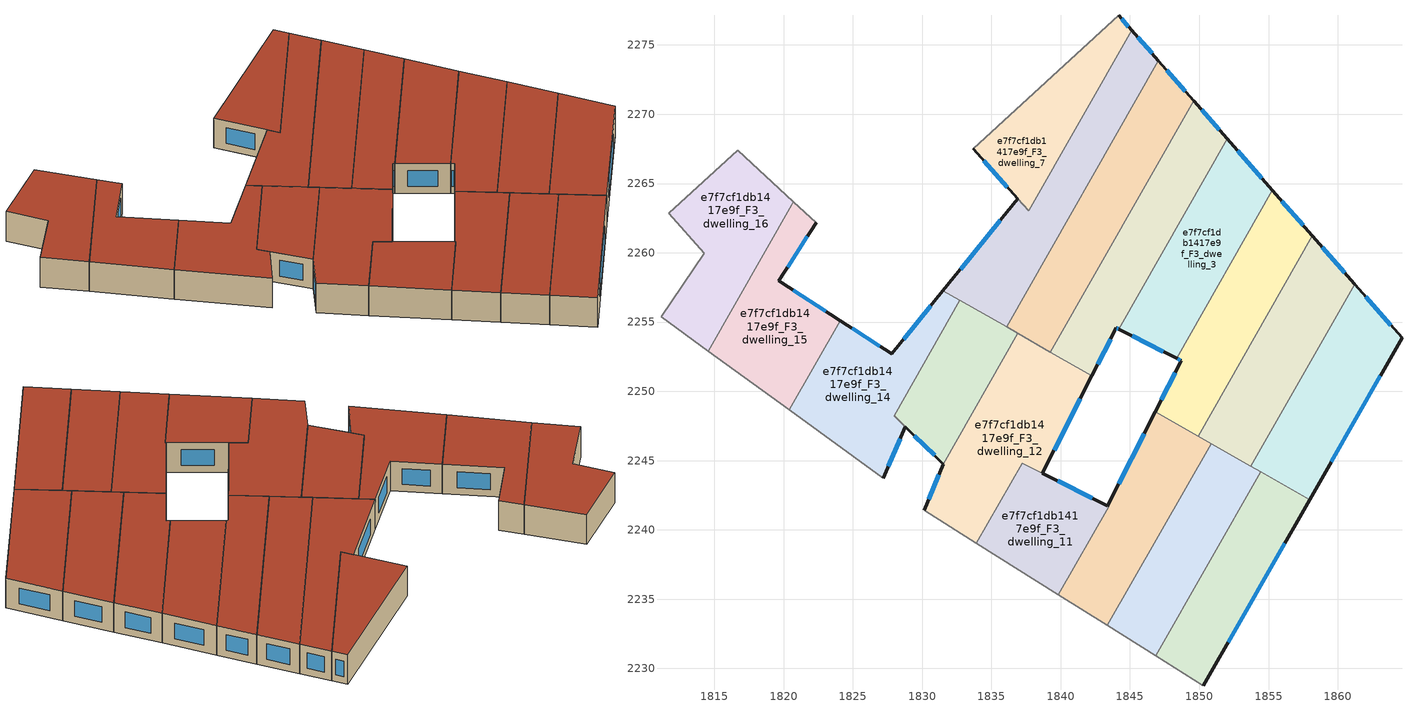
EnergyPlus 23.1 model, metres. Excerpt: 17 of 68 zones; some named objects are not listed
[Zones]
e7f7cf1db1417e9f_F3_dwelling_0
 floor to e7f7cf1db1417e9f_F2_dwelling_0 (EU_floor_Construction): 1861.23,2257.74 1864.63,2253.86 1857.96,2242.18 1853.73,2244.59 z9
 wall outside (EU_wall_Construction): 1857.96,2242.18 1864.63,2253.86 1861.23,2257.74 z9:12
 wall to e7f7cf1db1417e9f_F3_dwelling_1 (EU_wall_Construction): 1861.23,2257.74 1853.73,2244.59 z9:12
 wall to e7f7cf1db1417e9f_F3_dwelling_8 (EU_wall_Construction): 1854.43,2244.2 1857.96,2242.18 z9:12
 wall to e7f7cf1db1417e9f_F3_dwelling_9 (EU_wall_Construction): 1853.73,2244.59 1854.43,2244.2 z9:12
 window (EU_Window_Construction): 1863.83,2254.77 1862.03,2256.83 / 1859.53,2244.92 1863.07,2251.12 z9.7:11.3
 roof outside (EU_roof_Construction): 1857.96,2242.18 1864.63,2253.86 1861.23,2257.74 1853.73,2244.59 z12
e7f7cf1db1417e9f_F3_dwelling_1
 floor to e7f7cf1db1417e9f_F2_dwelling_1 (EU_floor_Construction): 1858.17,2261.22 1861.23,2257.74 1853.73,2244.59 1849.92,2246.76 z9
 wall outside (EU_wall_Construction): 1861.23,2257.74 1858.17,2261.22 z9:12
 wall to e7f7cf1db1417e9f_F3_dwelling_2 (EU_wall_Construction): 1858.17,2261.22 1849.92,2246.76 z9:12
 wall to e7f7cf1db1417e9f_F3_dwelling_9 (EU_wall_Construction): 1850.85,2246.23 1853.73,2244.59 z9:12
 wall to e7f7cf1db1417e9f_F3_dwelling_10 (EU_wall_Construction): 1849.92,2246.76 1850.85,2246.23 z9:12
 window (EU_Window_Construction): 1860.51,2258.56 1858.89,2260.41 z9.7:11.3
 roof outside (EU_roof_Construction): 1853.73,2244.59 1861.23,2257.74 1858.17,2261.22 1849.92,2246.76 z12
e7f7cf1db1417e9f_F3_dwelling_10
 floor to e7f7cf1db1417e9f_F2_dwelling_10 (EU_floor_Construction): 1850.85,2246.23 1843.37,2233.11 1839.84,2235.33 1843.46,2241.68 1843.37,2241.73 1846.83,2248.53 z9
 wall outside (EU_wall_Construction): 1846.83,2248.53 1843.37,2241.73 z9:12
 wall to e7f7cf1db1417e9f_F3_dwelling_11 (EU_wall_Construction): 1843.37,2241.73 1843.46,2241.68 1839.84,2235.33 z9:12
 wall to e7f7cf1db1417e9f_F3_dwelling_9 (EU_wall_Construction): 1843.37,2233.11 1850.85,2246.23 z9:12
 wall adiabatic (EU_wall_Construction): 1839.84,2235.33 1843.37,2233.11 z9:12
 wall to e7f7cf1db1417e9f_F3_dwelling_2 (EU_wall_Construction): 1849.92,2246.76 1846.83,2248.53 z9:12
 window (EU_Window_Construction): 1846.01,2246.93 1844.18,2243.32 z9.7:11.3
 roof outside (EU_roof_Construction): 1843.37,2233.11 1850.85,2246.23 1846.83,2248.53 1843.37,2241.73 1843.46,2241.68 1839.84,2235.33 z12
e7f7cf1db1417e9f_F3_dwelling_11
 floor to e7f7cf1db1417e9f_F2_dwelling_11 (EU_floor_Construction): 1843.46,2241.68 1839.84,2235.33 1833.92,2239.05 1837.22,2244.83 z9
 wall outside (EU_wall_Construction): 1843.37,2241.73 1838.68,2244.09 z9:12
 wall adiabatic (EU_wall_Construction): 1833.92,2239.05 1839.84,2235.33 z9:12
 wall to e7f7cf1db1417e9f_F3_dwelling_12 (EU_wall_Construction): 1838.68,2244.09 1837.22,2244.83 1833.92,2239.05 z9:12
 window (EU_Window_Construction): 1842.27,2242.28 1839.78,2243.54 z9.7:11.3
 roof outside (EU_roof_Construction): 1839.84,2235.33 1843.46,2241.68 1837.22,2244.83 1833.92,2239.05 z12
e7f7cf1db1417e9f_F3_dwelling_12
 floor to e7f7cf1db1417e9f_F2_dwelling_12 (EU_floor_Construction): 1842.26,2251.13 1838.68,2244.09 1837.22,2244.83 1833.92,2239.05 1830.15,2241.42 1831.54,2244.75 1836.92,2254.18 z9
 wall outside (EU_wall_Construction): 1838.68,2244.09 1842.26,2251.13 / 1831.54,2244.75 1830.15,2241.42 z9:12
 wall adiabatic (EU_wall_Construction): 1830.15,2241.42 1833.92,2239.05 z9:12
 wall to e7f7cf1db1417e9f_F3_dwelling_13 (EU_wall_Construction): 1836.92,2254.18 1831.54,2244.75 z9:12
 wall to e7f7cf1db1417e9f_F3_dwelling_4 (EU_wall_Construction): 1842.26,2251.13 1839.26,2252.84 z9:12
 wall to e7f7cf1db1417e9f_F3_dwelling_5 (EU_wall_Construction): 1839.26,2252.84 1836.92,2254.18 z9:12
 window (EU_Window_Construction): 1839.52,2245.74 1841.42,2249.48 / 1831.21,2243.97 1830.48,2242.2 z9.7:11.3
 roof outside (EU_roof_Construction): 1838.68,2244.09 1842.26,2251.13 1836.92,2254.18 1831.54,2244.75 1830.15,2241.42 1833.92,2239.05 1837.22,2244.83 z12
e7f7cf1db1417e9f_F3_dwelling_13
 floor to e7f7cf1db1417e9f_F2_dwelling_13 (EU_floor_Construction): 1836.92,2254.18 1831.54,2244.75 1827.97,2248.25 1832.72,2256.57 z9
 wall outside (EU_wall_Construction): 1828.79,2247.44 1831.54,2244.75 z9:12
 wall to e7f7cf1db1417e9f_F3_dwelling_14 (EU_wall_Construction): 1832.72,2256.57 1827.97,2248.25 1828.79,2247.45 z9:12
 wall to e7f7cf1db1417e9f_F3_dwelling_6 (EU_wall_Construction): 1836.09,2254.65 1832.72,2256.57 z9:12
 wall to e7f7cf1db1417e9f_F3_dwelling_5 (EU_wall_Construction): 1836.92,2254.18 1836.09,2254.65 z9:12
 window (EU_Window_Construction): 1829.44,2246.81 1830.9,2245.39 z9.7:11.3
 roof outside (EU_roof_Construction): 1831.54,2244.75 1836.92,2254.18 1832.72,2256.57 1827.97,2248.25 z12
e7f7cf1db1417e9f_F3_dwelling_14
 floor to e7f7cf1db1417e9f_F2_dwelling_14 (EU_floor_Construction): 1832.72,2256.57 1827.97,2248.25 1828.79,2247.45 1827.2,2243.74 1820.41,2248.66 1824.09,2255.11 1827.8,2252.71 1831.5,2257.27 z9
 wall outside (EU_wall_Construction): 1831.5,2257.27 1827.8,2252.71 1824.09,2255.11 / 1827.2,2243.74 1828.79,2247.45 z9:12
 wall to e7f7cf1db1417e9f_F3_dwelling_15 (EU_wall_Construction): 1824.09,2255.11 1820.41,2248.66 z9:12
 wall adiabatic (EU_wall_Construction): 1820.41,2248.66 1827.2,2243.74 z9:12
 wall to e7f7cf1db1417e9f_F3_dwelling_6 (EU_wall_Construction): 1832.72,2256.57 1831.5,2257.27 z9:12
 window (EU_Window_Construction): 1826.93,2253.27 1824.96,2254.55 / 1830.63,2256.2 1828.67,2253.78 / 1827.57,2244.61 1828.42,2246.58 z9.7:11.3
 roof outside (EU_roof_Construction): 1828.79,2247.45 1827.97,2248.25 1832.72,2256.57 1831.5,2257.27 1827.8,2252.71 1824.09,2255.11 1820.41,2248.66 1827.2,2243.74 z12
e7f7cf1db1417e9f_F3_dwelling_15
 floor to e7f7cf1db1417e9f_F2_dwelling_15 (EU_floor_Construction): 1822.35,2262.16 1819.66,2257.97 1824.09,2255.11 1820.41,2248.66 1814.56,2252.9 1820.59,2263.49 1820.71,2263.69 z9
 wall outside (EU_wall_Construction): 1824.09,2255.11 1819.66,2257.97 1822.35,2262.16 z9:12
 wall adiabatic (EU_wall_Construction): 1814.56,2252.9 1820.41,2248.66 / 1822.35,2262.16 1820.71,2263.69 z9:12
 wall to e7f7cf1db1417e9f_F3_dwelling_16 (EU_wall_Construction): 1820.71,2263.69 1820.59,2263.49 1814.56,2252.9 z9:12
 window (EU_Window_Construction): 1823.05,2255.78 1820.7,2257.3 / 1820.3,2258.96 1821.72,2261.18 z9.7:11.3
 roof outside (EU_roof_Construction): 1820.41,2248.66 1824.09,2255.11 1819.66,2257.97 1822.35,2262.16 1820.71,2263.69 1820.59,2263.49 1814.56,2252.9 z12
e7f7cf1db1417e9f_F3_dwelling_16
 floor to e7f7cf1db1417e9f_F2_dwelling_16 (EU_floor_Construction): 1820.71,2263.69 1814.56,2252.9 1811.15,2255.37 1814.27,2259.97 1811.72,2262.85 1816.7,2267.41 z9
 wall adiabatic (EU_wall_Construction): 1820.71,2263.69 1816.7,2267.41 1811.72,2262.85 1814.27,2259.97 1811.15,2255.37 1814.56,2252.9 z9:12
 roof outside (EU_roof_Construction): 1814.56,2252.9 1820.71,2263.69 1816.7,2267.41 1811.72,2262.85 1814.27,2259.97 1811.15,2255.37 z12
e7f7cf1db1417e9f_F3_dwelling_2
 floor to e7f7cf1db1417e9f_F2_dwelling_2 (EU_floor_Construction): 1855.29,2264.5 1858.17,2261.22 1849.92,2246.76 1846.83,2248.53 1848.7,2252.21 1848.37,2252.38 z9
 wall outside (EU_wall_Construction): 1848.37,2252.38 1848.7,2252.21 1846.83,2248.53 / 1858.17,2261.22 1855.29,2264.5 z9:12
 wall to e7f7cf1db1417e9f_F3_dwelling_3 (EU_wall_Construction): 1855.29,2264.5 1848.37,2252.38 z9:12
 window (EU_Window_Construction): 1848.26,2251.35 1847.26,2249.39 / 1848.45,2252.34 1848.62,2252.25 / 1857.49,2261.99 1855.96,2263.73 z9.7:11.3
 roof outside (EU_roof_Construction): 1849.92,2246.76 1858.17,2261.22 1855.29,2264.5 1848.37,2252.38 1848.7,2252.21 1846.83,2248.53 z12
e7f7cf1db1417e9f_F3_dwelling_3
 floor to e7f7cf1db1417e9f_F2_dwelling_3 (EU_floor_Construction): 1852.02,2268.22 1855.29,2264.5 1848.37,2252.38 1844.19,2254.5 z9
 wall outside (EU_wall_Construction): 1855.29,2264.5 1852.02,2268.22 / 1844.19,2254.5 1848.37,2252.38 z9:12
 wall to e7f7cf1db1417e9f_F3_dwelling_4 (EU_wall_Construction): 1852.02,2268.22 1844.19,2254.5 z9:12
 window (EU_Window_Construction): 1854.52,2265.38 1852.78,2267.35 / 1845.17,2254 1847.39,2252.88 z9.7:11.3
 roof outside (EU_roof_Construction): 1848.37,2252.38 1855.29,2264.5 1852.02,2268.22 1844.19,2254.5 z12
e7f7cf1db1417e9f_F3_dwelling_4
 floor to e7f7cf1db1417e9f_F2_dwelling_4 (EU_floor_Construction): 1849.6,2270.97 1852.02,2268.22 1844.19,2254.5 1844.01,2254.59 1842.26,2251.13 1839.26,2252.84 z9
 wall outside (EU_wall_Construction): 1842.26,2251.13 1844.01,2254.59 1844.19,2254.5 / 1852.02,2268.22 1849.6,2270.97 z9:12
 wall to e7f7cf1db1417e9f_F3_dwelling_5 (EU_wall_Construction): 1849.6,2270.97 1839.26,2252.84 z9:12
 window (EU_Window_Construction): 1842.67,2251.94 1843.6,2253.78 / 1851.45,2268.87 1850.17,2270.33 / 1844.06,2254.57 1844.15,2254.52 z9.7:11.3
 roof outside (EU_roof_Construction): 1844.19,2254.5 1852.02,2268.22 1849.6,2270.97 1839.26,2252.84 1842.26,2251.13 1844.01,2254.59 z12
e7f7cf1db1417e9f_F3_dwelling_5
 floor to e7f7cf1db1417e9f_F2_dwelling_5 (EU_floor_Construction): 1847.05,2273.87 1849.6,2270.97 1839.26,2252.84 1836.09,2254.65 z9
 wall outside (EU_wall_Construction): 1849.6,2270.97 1847.05,2273.87 z9:12
 wall to e7f7cf1db1417e9f_F3_dwelling_6 (EU_wall_Construction): 1847.05,2273.87 1836.09,2254.65 z9:12
 window (EU_Window_Construction): 1849,2271.65 1847.65,2273.19 z9.7:11.3
 roof outside (EU_roof_Construction): 1839.26,2252.84 1849.6,2270.97 1847.05,2273.87 1836.09,2254.65 z12
e7f7cf1db1417e9f_F3_dwelling_6
 floor to e7f7cf1db1417e9f_F2_dwelling_6 (EU_floor_Construction): 1845.11,2276.08 1847.05,2273.87 1836.09,2254.65 1831.5,2257.27 1836.9,2263.9 1837.68,2263.03 z9
 wall outside (EU_wall_Construction): 1836.9,2263.9 1831.5,2257.27 / 1847.05,2273.87 1845.11,2276.08 z9:12
 wall to e7f7cf1db1417e9f_F3_dwelling_7 (EU_wall_Construction): 1845.11,2276.08 1837.68,2263.03 1836.9,2263.9 z9:12
 window (EU_Window_Construction): 1835.63,2262.35 1832.77,2258.82 / 1846.6,2274.39 1845.57,2275.56 z9.7:11.3
 roof outside (EU_roof_Construction): 1836.09,2254.65 1847.05,2273.87 1845.11,2276.08 1837.68,2263.03 1836.9,2263.9 1831.5,2257.27 z12
e7f7cf1db1417e9f_F3_dwelling_7
 floor to e7f7cf1db1417e9f_F2_dwelling_7 (EU_floor_Construction): 1844.17,2277.14 1845.11,2276.08 1837.68,2263.03 1833.68,2267.5 z9
 wall outside (EU_wall_Construction): 1845.11,2276.08 1844.17,2277.14 / 1833.68,2267.5 1836.9,2263.9 z9:12
 wall adiabatic (EU_wall_Construction): 1844.17,2277.14 1833.68,2267.5 z9:12
 window (EU_Window_Construction): 1844.89,2276.33 1844.4,2276.89 / 1834.44,2266.65 1836.14,2264.75 z9.7:11.3
 roof outside (EU_roof_Construction): 1837.68,2263.03 1845.11,2276.08 1844.17,2277.14 1833.68,2267.5 z12
e7f7cf1db1417e9f_F3_dwelling_8
 floor to e7f7cf1db1417e9f_F2_dwelling_8 (EU_floor_Construction): 1857.96,2242.18 1850.3,2228.75 1846.85,2230.92 1854.42,2244.2 z9
 wall outside (EU_wall_Construction): 1850.3,2228.75 1857.96,2242.18 z9:12
 wall to e7f7cf1db1417e9f_F3_dwelling_9 (EU_wall_Construction): 1854.42,2244.2 1846.85,2230.92 z9:12
 wall adiabatic (EU_wall_Construction): 1846.85,2230.92 1850.3,2228.75 z9:12
 window (EU_Window_Construction): 1852.1,2231.91 1856.16,2239.03 z9.7:11.3
 roof outside (EU_roof_Construction): 1850.3,2228.75 1857.96,2242.18 1854.42,2244.2 1846.85,2230.92 z12
e7f7cf1db1417e9f_F3_dwelling_9
 floor to e7f7cf1db1417e9f_F2_dwelling_9 (EU_floor_Construction): 1854.42,2244.2 1846.85,2230.92 1843.37,2233.11 1850.85,2246.23 z9
 wall adiabatic (EU_wall_Construction): 1843.37,2233.11 1846.85,2230.92 z9:12
 roof outside (EU_roof_Construction): 1846.85,2230.92 1854.42,2244.2 1850.85,2246.23 1843.37,2233.11 z12
[Building]
EU S2 Campaign: North Axis=0; Terrain=City; Solar Distribution=FullExterior
[Site:Location]
Budapest.Ferenc.Liszt.Intl.AP: Latitude=47.437; Longitude=19.256; Time Zone=1; Elevation=185
[SizingPeriod:WeatherFileDays]
AnnualSizingPeriod: Begin Month=1; Begin Day of Month=1; End Month=12; End Day of Month=31; Day of Week for Start Day=Monday; Use Weather File Daylight Saving Period=No; Use Weather File Rain and Snow Indicators=No
[MATERIAL]
EU_InternalMass_Material: Roughness=MediumRough; Thickness=0.1; Conductivity=1; Density=1800; Specific Heat=900; Thermal Absorptance=0.9; Solar Absorptance=0.7; Visible Absorptance=0.7
[MATERIAL:NOMASS] Roughness=MediumRough; Thermal Absorptance=0.9; Solar Absorptance=0.7; Visible Absorptance=0.7
Name | Thermal Resistance
EU_wall_NoMass | 0.832559
EU_roof_NoMass | 1.39638
EU_floor_NoMass | 0.872794
[WINDOWMATERIAL:SIMPLEGLAZINGSYSTEM]
EU_Window_SimpleGlazing: UFactor=2.79869; Solar Heat Gain Coefficient=0.75; Visible Transmittance=0.75
[CONSTRUCTION]
EU_wall_Construction: EU_wall_NoMass
EU_roof_Construction: EU_roof_NoMass
EU_floor_Construction: EU_floor_NoMass
EU_Window_Construction: EU_Window_SimpleGlazing
EU_InternalMass_Construction: EU_InternalMass_Material
[ZONE] Type=1; Multiplier=1; Ceiling Height=autocalculate; Floor Area=autocalculate; Part of Total Floor Area=Yes
Name | Volume
e7f7cf1db1417e9f_F3_dwelling_0 | 209.092
e7f7cf1db1417e9f_F3_dwelling_1 | 209.094
e7f7cf1db1417e9f_F3_dwelling_10 | 194.145
e7f7cf1db1417e9f_F3_dwelling_11 | 146.332
e7f7cf1db1417e9f_F3_dwelling_12 | 245.275
e7f7cf1db1417e9f_F3_dwelling_13 | 148.081
e7f7cf1db1417e9f_F3_dwelling_14 | 203.819
e7f7cf1db1417e9f_F3_dwelling_15 | 187.89
e7f7cf1db1417e9f_F3_dwelling_16 | 202.241
e7f7cf1db1417e9f_F3_dwelling_2 | 209.099
e7f7cf1db1417e9f_F3_dwelling_3 | 209.098
e7f7cf1db1417e9f_F3_dwelling_4 | 209.103
e7f7cf1db1417e9f_F3_dwelling_5 | 235.588
e7f7cf1db1417e9f_F3_dwelling_6 | 233.261
e7f7cf1db1417e9f_F3_dwelling_7 | 158.421
e7f7cf1db1417e9f_F3_dwelling_8 | 187.533
e7f7cf1db1417e9f_F3_dwelling_9 | 187.507
[INTERNALMASS] Construction=EU_InternalMass_Construction
Name | Zone or ZoneList | Surface Area
e7f7cf1db1417e9f_F3_dwelling_0_EU_InternalMass | e7f7cf1db1417e9f_F3_dwelling_0 | 69.6974
e7f7cf1db1417e9f_F3_dwelling_1_EU_InternalMass | e7f7cf1db1417e9f_F3_dwelling_1 | 69.6982
e7f7cf1db1417e9f_F3_dwelling_2_EU_InternalMass | e7f7cf1db1417e9f_F3_dwelling_2 | 69.6996
e7f7cf1db1417e9f_F3_dwelling_3_EU_InternalMass | e7f7cf1db1417e9f_F3_dwelling_3 | 69.6992
e7f7cf1db1417e9f_F3_dwelling_4_EU_InternalMass | e7f7cf1db1417e9f_F3_dwelling_4 | 69.7011
e7f7cf1db1417e9f_F3_dwelling_5_EU_InternalMass | e7f7cf1db1417e9f_F3_dwelling_5 | 78.5312
e7f7cf1db1417e9f_F3_dwelling_6_EU_InternalMass | e7f7cf1db1417e9f_F3_dwelling_6 | 77.7529
e7f7cf1db1417e9f_F3_dwelling_7_EU_InternalMass | e7f7cf1db1417e9f_F3_dwelling_7 | 52.8124
e7f7cf1db1417e9f_F3_dwelling_8_EU_InternalMass | e7f7cf1db1417e9f_F3_dwelling_8 | 62.511
e7f7cf1db1417e9f_F3_dwelling_9_EU_InternalMass | e7f7cf1db1417e9f_F3_dwelling_9 | 62.5024
e7f7cf1db1417e9f_F3_dwelling_10_EU_InternalMass | e7f7cf1db1417e9f_F3_dwelling_10 | 64.7147
e7f7cf1db1417e9f_F3_dwelling_11_EU_InternalMass | e7f7cf1db1417e9f_F3_dwelling_11 | 48.793
e7f7cf1db1417e9f_F3_dwelling_12_EU_InternalMass | e7f7cf1db1417e9f_F3_dwelling_12 | 81.7601
e7f7cf1db1417e9f_F3_dwelling_13_EU_InternalMass | e7f7cf1db1417e9f_F3_dwelling_13 | 49.3564
e7f7cf1db1417e9f_F3_dwelling_14_EU_InternalMass | e7f7cf1db1417e9f_F3_dwelling_14 | 67.9424
e7f7cf1db1417e9f_F3_dwelling_15_EU_InternalMass | e7f7cf1db1417e9f_F3_dwelling_15 | 62.6299
e7f7cf1db1417e9f_F3_dwelling_16_EU_InternalMass | e7f7cf1db1417e9f_F3_dwelling_16 | 67.4119
[OTHEREQUIPMENT] Fuel Type=Electricity; Design Level Calculation Method=Watts/Area; Power per Zone Floor Area=1; Fraction Latent=0; Fraction Radiant=0; Fraction Lost=0; Carbon Dioxide Generation Rate=0; EndUse Subcategory=EU_Step8_InternalGains
Name | Zone or ZoneList or Space or SpaceList | Schedule
EU_Step8_InternalGain_e7f7cf1db1417e9f_F3_dwelling_0_f000 | e7f7cf1db1417e9f_F3_dwelling_0 | EU_Step8_GainSchedule_e7f7cf1db1417e9f_F3_dwelling_0_f000
EU_Step8_InternalGain_e7f7cf1db1417e9f_F3_dwelling_1_f000 | e7f7cf1db1417e9f_F3_dwelling_1 | EU_Step8_GainSchedule_e7f7cf1db1417e9f_F3_dwelling_1_f000
EU_Step8_InternalGain_e7f7cf1db1417e9f_F3_dwelling_2_f000 | e7f7cf1db1417e9f_F3_dwelling_2 | EU_Step8_GainSchedule_e7f7cf1db1417e9f_F3_dwelling_2_f000
EU_Step8_InternalGain_e7f7cf1db1417e9f_F3_dwelling_3_f000 | e7f7cf1db1417e9f_F3_dwelling_3 | EU_Step8_GainSchedule_e7f7cf1db1417e9f_F3_dwelling_3_f000
EU_Step8_InternalGain_e7f7cf1db1417e9f_F3_dwelling_4_f000 | e7f7cf1db1417e9f_F3_dwelling_4 | EU_Step8_GainSchedule_e7f7cf1db1417e9f_F3_dwelling_4_f000
EU_Step8_InternalGain_e7f7cf1db1417e9f_F3_dwelling_5_f000 | e7f7cf1db1417e9f_F3_dwelling_5 | EU_Step8_GainSchedule_e7f7cf1db1417e9f_F3_dwelling_5_f000
EU_Step8_InternalGain_e7f7cf1db1417e9f_F3_dwelling_6_f000 | e7f7cf1db1417e9f_F3_dwelling_6 | EU_Step8_GainSchedule_e7f7cf1db1417e9f_F3_dwelling_6_f000
EU_Step8_InternalGain_e7f7cf1db1417e9f_F3_dwelling_7_f000 | e7f7cf1db1417e9f_F3_dwelling_7 | EU_Step8_GainSchedule_e7f7cf1db1417e9f_F3_dwelling_7_f000
EU_Step8_InternalGain_e7f7cf1db1417e9f_F3_dwelling_8_f000 | e7f7cf1db1417e9f_F3_dwelling_8 | EU_Step8_GainSchedule_e7f7cf1db1417e9f_F3_dwelling_8_f000
EU_Step8_InternalGain_e7f7cf1db1417e9f_F3_dwelling_9_f000 | e7f7cf1db1417e9f_F3_dwelling_9 | EU_Step8_GainSchedule_e7f7cf1db1417e9f_F3_dwelling_9_f000
EU_Step8_InternalGain_e7f7cf1db1417e9f_F3_dwelling_10_f000 | e7f7cf1db1417e9f_F3_dwelling_10 | EU_Step8_GainSchedule_e7f7cf1db1417e9f_F3_dwelling_10_f000
EU_Step8_InternalGain_e7f7cf1db1417e9f_F3_dwelling_11_f000 | e7f7cf1db1417e9f_F3_dwelling_11 | EU_Step8_GainSchedule_e7f7cf1db1417e9f_F3_dwelling_11_f000
EU_Step8_InternalGain_e7f7cf1db1417e9f_F3_dwelling_12_f000 | e7f7cf1db1417e9f_F3_dwelling_12 | EU_Step8_GainSchedule_e7f7cf1db1417e9f_F3_dwelling_12_f000
EU_Step8_InternalGain_e7f7cf1db1417e9f_F3_dwelling_13_f000 | e7f7cf1db1417e9f_F3_dwelling_13 | EU_Step8_GainSchedule_e7f7cf1db1417e9f_F3_dwelling_13_f000
EU_Step8_InternalGain_e7f7cf1db1417e9f_F3_dwelling_14_f000 | e7f7cf1db1417e9f_F3_dwelling_14 | EU_Step8_GainSchedule_e7f7cf1db1417e9f_F3_dwelling_14_f000
EU_Step8_InternalGain_e7f7cf1db1417e9f_F3_dwelling_15_f000 | e7f7cf1db1417e9f_F3_dwelling_15 | EU_Step8_GainSchedule_e7f7cf1db1417e9f_F3_dwelling_15_f000
EU_Step8_InternalGain_e7f7cf1db1417e9f_F3_dwelling_16_f000 | e7f7cf1db1417e9f_F3_dwelling_16 | EU_Step8_GainSchedule_e7f7cf1db1417e9f_F3_dwelling_16_f000
[ZONEVENTILATION:DESIGNFLOWRATE] Schedule=EU_AlwaysOn; Design Flow Rate Calculation Method=AirChanges/Hour; Air Changes per Hour=0.475469; Ventilation Type=Natural; Fan Pressure Rise=0; Fan Total Efficiency=1; Constant Term Coefficient=1; Temperature Term Coefficient=0; Velocity Term Coefficient=0; Velocity Squared Term Coefficient=0; Minimum Indoor Temperature=-100; Maximum Indoor Temperature=100; Delta Temperature=-100; Minimum Outdoor Temperature=-100; Maximum Outdoor Temperature=100; Maximum Wind Speed=40
Name | Zone or ZoneList or Space or SpaceList
EU_ConstantAir_e7f7cf1db1417e9f_F3_dwelling_0 | e7f7cf1db1417e9f_F3_dwelling_0
EU_ConstantAir_e7f7cf1db1417e9f_F3_dwelling_1 | e7f7cf1db1417e9f_F3_dwelling_1
EU_ConstantAir_e7f7cf1db1417e9f_F3_dwelling_2 | e7f7cf1db1417e9f_F3_dwelling_2
EU_ConstantAir_e7f7cf1db1417e9f_F3_dwelling_3 | e7f7cf1db1417e9f_F3_dwelling_3
EU_ConstantAir_e7f7cf1db1417e9f_F3_dwelling_4 | e7f7cf1db1417e9f_F3_dwelling_4
EU_ConstantAir_e7f7cf1db1417e9f_F3_dwelling_5 | e7f7cf1db1417e9f_F3_dwelling_5
EU_ConstantAir_e7f7cf1db1417e9f_F3_dwelling_6 | e7f7cf1db1417e9f_F3_dwelling_6
EU_ConstantAir_e7f7cf1db1417e9f_F3_dwelling_7 | e7f7cf1db1417e9f_F3_dwelling_7
EU_ConstantAir_e7f7cf1db1417e9f_F3_dwelling_8 | e7f7cf1db1417e9f_F3_dwelling_8
EU_ConstantAir_e7f7cf1db1417e9f_F3_dwelling_9 | e7f7cf1db1417e9f_F3_dwelling_9
EU_ConstantAir_e7f7cf1db1417e9f_F3_dwelling_10 | e7f7cf1db1417e9f_F3_dwelling_10
EU_ConstantAir_e7f7cf1db1417e9f_F3_dwelling_11 | e7f7cf1db1417e9f_F3_dwelling_11
EU_ConstantAir_e7f7cf1db1417e9f_F3_dwelling_12 | e7f7cf1db1417e9f_F3_dwelling_12
EU_ConstantAir_e7f7cf1db1417e9f_F3_dwelling_13 | e7f7cf1db1417e9f_F3_dwelling_13
EU_ConstantAir_e7f7cf1db1417e9f_F3_dwelling_14 | e7f7cf1db1417e9f_F3_dwelling_14
EU_ConstantAir_e7f7cf1db1417e9f_F3_dwelling_15 | e7f7cf1db1417e9f_F3_dwelling_15
EU_ConstantAir_e7f7cf1db1417e9f_F3_dwelling_16 | e7f7cf1db1417e9f_F3_dwelling_16
[HVACTEMPLATE:ZONE:IDEALLOADSAIRSYSTEM] System Availability Schedule=EU_AlwaysOn; Maximum Heating Supply Air Temperature=50; Minimum Cooling Supply Air Temperature=13; Maximum Heating Supply Air Humidity Ratio=0.0156; Minimum Cooling Supply Air Humidity Ratio=0.0077; Heating Limit=NoLimit; Cooling Limit=NoLimit; Heating Availability Schedule=EU_AlwaysOn; Cooling Availability Schedule=EU_CoolingOff; Dehumidification Control Type=ConstantSensibleHeatRatio; Cooling Sensible Heat Ratio=0.7; Dehumidification Setpoint=60; Humidification Control Type=None; Humidification Setpoint=30; Outdoor Air Method=None; Outdoor Air Flow Rate per Person=0.00944; Outdoor Air Flow Rate per Zone Floor Area=0; Outdoor Air Flow Rate per Zone=0; Demand Controlled Ventilation Type=None; Outdoor Air Economizer Type=NoEconomizer; Heat Recovery Type=None; Sensible Heat Recovery Effectiveness=0.7; Latent Heat Recovery Effectiveness=0.65
Name | Template Thermostat
e7f7cf1db1417e9f_F3_dwelling_0 | EU_HeatOnly_e7f7cf1db1417e9f_F3_dwelling_0
e7f7cf1db1417e9f_F3_dwelling_1 | EU_HeatOnly_e7f7cf1db1417e9f_F3_dwelling_1
e7f7cf1db1417e9f_F3_dwelling_2 | EU_HeatOnly_e7f7cf1db1417e9f_F3_dwelling_2
e7f7cf1db1417e9f_F3_dwelling_3 | EU_HeatOnly_e7f7cf1db1417e9f_F3_dwelling_3
e7f7cf1db1417e9f_F3_dwelling_4 | EU_HeatOnly_e7f7cf1db1417e9f_F3_dwelling_4
e7f7cf1db1417e9f_F3_dwelling_5 | EU_HeatOnly_e7f7cf1db1417e9f_F3_dwelling_5
e7f7cf1db1417e9f_F3_dwelling_6 | EU_HeatOnly_e7f7cf1db1417e9f_F3_dwelling_6
e7f7cf1db1417e9f_F3_dwelling_7 | EU_HeatOnly_e7f7cf1db1417e9f_F3_dwelling_7
e7f7cf1db1417e9f_F3_dwelling_8 | EU_HeatOnly_e7f7cf1db1417e9f_F3_dwelling_8
e7f7cf1db1417e9f_F3_dwelling_9 | EU_HeatOnly_e7f7cf1db1417e9f_F3_dwelling_9
e7f7cf1db1417e9f_F3_dwelling_10 | EU_HeatOnly_e7f7cf1db1417e9f_F3_dwelling_10
e7f7cf1db1417e9f_F3_dwelling_11 | EU_HeatOnly_e7f7cf1db1417e9f_F3_dwelling_11
e7f7cf1db1417e9f_F3_dwelling_12 | EU_HeatOnly_e7f7cf1db1417e9f_F3_dwelling_12
e7f7cf1db1417e9f_F3_dwelling_13 | EU_HeatOnly_e7f7cf1db1417e9f_F3_dwelling_13
e7f7cf1db1417e9f_F3_dwelling_14 | EU_HeatOnly_e7f7cf1db1417e9f_F3_dwelling_14
e7f7cf1db1417e9f_F3_dwelling_15 | EU_HeatOnly_e7f7cf1db1417e9f_F3_dwelling_15
e7f7cf1db1417e9f_F3_dwelling_16 | EU_HeatOnly_e7f7cf1db1417e9f_F3_dwelling_16
[SIZING:ZONE] Zone Cooling Design Supply Air Temperature Input Method=SupplyAirTemperature; Zone Cooling Design Supply Air Temperature=13; Zone Heating Design Supply Air Temperature Input Method=SupplyAirTemperature; Zone Heating Design Supply Air Temperature=50; Zone Cooling Design Supply Air Humidity Ratio=0.008; Zone Heating Design Supply Air Humidity Ratio=0.008; Cooling Design Air Flow Method=DesignDay; Cooling Design Air Flow Rate=0; Cooling Minimum Air Flow per Zone Floor Area=0.000762; Cooling Minimum Air Flow=0; Cooling Minimum Air Flow Fraction=0.2; Heating Design Air Flow Method=DesignDay; Heating Design Air Flow Rate=0; Heating Maximum Air Flow per Zone Floor Area=0.002032; Heating Maximum Air Flow=0.141576; Heating Maximum Air Flow Fraction=0.3; Account for Dedicated Outdoor Air System=No; Dedicated Outdoor Air System Control Strategy=NeutralSupplyAir; Dedicated Outdoor Air Low Setpoint Temperature for Design=autosize; Dedicated Outdoor Air High Setpoint Temperature for Design=autosize; Zone Load Sizing Method=Sensible Load Only No Latent Load; Zone Latent Cooling Design Supply Air Humidity Ratio Input Method=HumidityRatioDifference; Zone Cooling Design Supply Air Humidity Ratio Difference=0.005; Zone Latent Heating Design Supply Air Humidity Ratio Input Method=HumidityRatioDifference; Zone Humidification Design Supply Air Humidity Ratio Difference=0.005
e7f7cf1db1417e9f_F3_dwelling_0; e7f7cf1db1417e9f_F3_dwelling_1; e7f7cf1db1417e9f_F3_dwelling_2; e7f7cf1db1417e9f_F3_dwelling_3; e7f7cf1db1417e9f_F3_dwelling_4; e7f7cf1db1417e9f_F3_dwelling_5; e7f7cf1db1417e9f_F3_dwelling_6; e7f7cf1db1417e9f_F3_dwelling_7; e7f7cf1db1417e9f_F3_dwelling_8; e7f7cf1db1417e9f_F3_dwelling_9; e7f7cf1db1417e9f_F3_dwelling_10; e7f7cf1db1417e9f_F3_dwelling_11; e7f7cf1db1417e9f_F3_dwelling_12; e7f7cf1db1417e9f_F3_dwelling_13; e7f7cf1db1417e9f_F3_dwelling_14; e7f7cf1db1417e9f_F3_dwelling_15; e7f7cf1db1417e9f_F3_dwelling_16
[SCHEDULE:CONSTANT]
Name | Hourly Value
EU_AlwaysOn | 1
EU_CoolingOff | 0
[SCHEDULE:FILE] Column Number=1; Rows to Skip at Top=0; Number of Hours of Data=8760; Column Separator=Comma; Interpolate to Timestep=No; Minutes per Item=60; Adjust Schedule for Daylight Savings=Yes
Name | File
EU_Step8_GainSchedule_e7f7cf1db1417e9f_F3_dwelling_0_f000 | ../../schedules/e7f7cf1db1417e9f/e7f7cf1db1417e9f_F3_dwelling_0_f000_gain.csv
EU_Step8_GainSchedule_e7f7cf1db1417e9f_F3_dwelling_1_f000 | ../../schedules/e7f7cf1db1417e9f/e7f7cf1db1417e9f_F3_dwelling_1_f000_gain.csv
EU_Step8_GainSchedule_e7f7cf1db1417e9f_F3_dwelling_2_f000 | ../../schedules/e7f7cf1db1417e9f/e7f7cf1db1417e9f_F3_dwelling_2_f000_gain.csv
EU_Step8_GainSchedule_e7f7cf1db1417e9f_F3_dwelling_3_f000 | ../../schedules/e7f7cf1db1417e9f/e7f7cf1db1417e9f_F3_dwelling_3_f000_gain.csv
EU_Step8_GainSchedule_e7f7cf1db1417e9f_F3_dwelling_4_f000 | ../../schedules/e7f7cf1db1417e9f/e7f7cf1db1417e9f_F3_dwelling_4_f000_gain.csv
EU_Step8_GainSchedule_e7f7cf1db1417e9f_F3_dwelling_5_f000 | ../../schedules/e7f7cf1db1417e9f/e7f7cf1db1417e9f_F3_dwelling_5_f000_gain.csv
EU_Step8_GainSchedule_e7f7cf1db1417e9f_F3_dwelling_6_f000 | ../../schedules/e7f7cf1db1417e9f/e7f7cf1db1417e9f_F3_dwelling_6_f000_gain.csv
EU_Step8_GainSchedule_e7f7cf1db1417e9f_F3_dwelling_7_f000 | ../../schedules/e7f7cf1db1417e9f/e7f7cf1db1417e9f_F3_dwelling_7_f000_gain.csv
EU_Step8_GainSchedule_e7f7cf1db1417e9f_F3_dwelling_8_f000 | ../../schedules/e7f7cf1db1417e9f/e7f7cf1db1417e9f_F3_dwelling_8_f000_gain.csv
EU_Step8_GainSchedule_e7f7cf1db1417e9f_F3_dwelling_9_f000 | ../../schedules/e7f7cf1db1417e9f/e7f7cf1db1417e9f_F3_dwelling_9_f000_gain.csv
EU_Step8_GainSchedule_e7f7cf1db1417e9f_F3_dwelling_10_f000 | ../../schedules/e7f7cf1db1417e9f/e7f7cf1db1417e9f_F3_dwelling_10_f000_gain.csv
EU_Step8_GainSchedule_e7f7cf1db1417e9f_F3_dwelling_11_f000 | ../../schedules/e7f7cf1db1417e9f/e7f7cf1db1417e9f_F3_dwelling_11_f000_gain.csv
EU_Step8_GainSchedule_e7f7cf1db1417e9f_F3_dwelling_12_f000 | ../../schedules/e7f7cf1db1417e9f/e7f7cf1db1417e9f_F3_dwelling_12_f000_gain.csv
EU_Step8_GainSchedule_e7f7cf1db1417e9f_F3_dwelling_13_f000 | ../../schedules/e7f7cf1db1417e9f/e7f7cf1db1417e9f_F3_dwelling_13_f000_gain.csv
EU_Step8_GainSchedule_e7f7cf1db1417e9f_F3_dwelling_14_f000 | ../../schedules/e7f7cf1db1417e9f/e7f7cf1db1417e9f_F3_dwelling_14_f000_gain.csv
EU_Step8_GainSchedule_e7f7cf1db1417e9f_F3_dwelling_15_f000 | ../../schedules/e7f7cf1db1417e9f/e7f7cf1db1417e9f_F3_dwelling_15_f000_gain.csv
EU_Step8_GainSchedule_e7f7cf1db1417e9f_F3_dwelling_16_f000 | ../../schedules/e7f7cf1db1417e9f/e7f7cf1db1417e9f_F3_dwelling_16_f000_gain.csv
